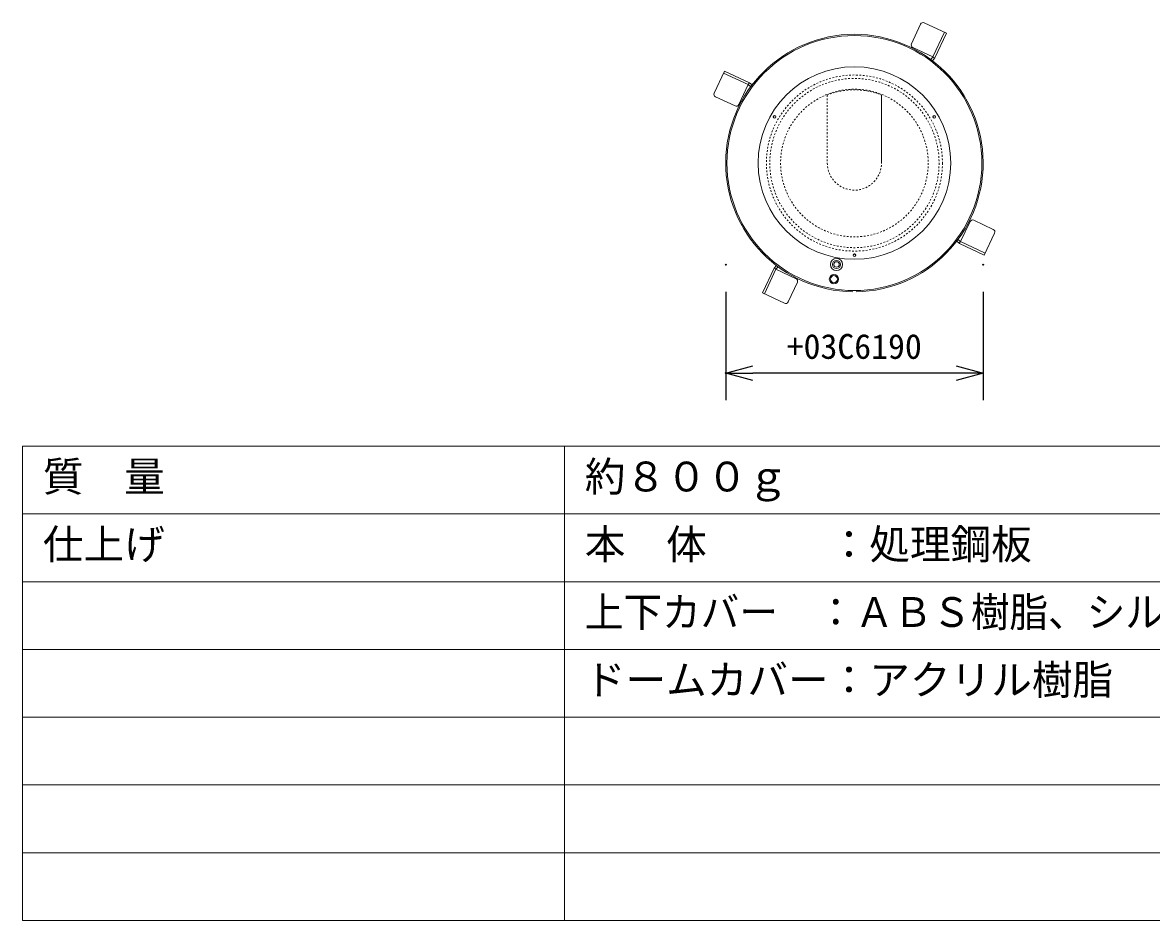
# Model space of a CAD drawing. Units: millimetres, scale not verified. Extents: x -63 to 62, y -56 to 57.
# Drawn here: x -62.5 to 20.8, y -56.5 to 9.8 of the extents above; entities that cross this region are included whole.
import ezdxf
from ezdxf.enums import TextEntityAlignment as Align

# ---------------------------------------------------------------- set-up
doc = ezdxf.new("R2010")
doc.units = ezdxf.units.MM
doc.header["$LTSCALE"] = 0.125
doc.header["$PDMODE"] = 32
doc.header["$PDSIZE"] = 0.0625
doc.linetypes.add('USER2', pattern=[4, 1, -1, 1, -1])
for name, color, linetype in [('0-0_0', 7, 'Continuous'), ('0-1_DEFPOINTS', 7, 'Continuous'), ('0-3_MOJI1', 7, 'Continuous'), ('0-6_SUNPO', 7, 'Continuous')]:
    doc.layers.add(name, color=color, linetype=linetype)
doc.layers.add('0-2_WAKU', color=1, linetype='Continuous', lineweight=18)
doc.layers.add('0-4_GAIKEI', color=1, linetype='Continuous', lineweight=18)
doc.styles.add('ＭＳ ゴシック', font='')
doc.styles.get('ＭＳ ゴシック').set_extended_font_data('MS Gothic')

# ---------------------------------------------------------------- blocks, each defined once
blk = doc.blocks.new('_OPEN30')
at = {"layer": '0-0_0'}
blk.add_line((0, 0), (-1, 0), dxfattribs=at)
blk.add_lwpolyline([(-1, 0.26795), (0, 0), (-1, -0.26795)], dxfattribs=at)
blk = doc.blocks.new('D4')
at = {"layer": '0-1_DEFPOINTS'}
for p in [(-8.7675, -16.0473), (10.2325, -16.0473), (-8.7675, -24.0473)]:
    blk.add_point(p, dxfattribs=at)
at = {"layer": '0-6_SUNPO'}
for p, q in [((-8.7675, -18.0473), (-8.7675, -26.0473)), ((10.2325, -18.0473), (10.2325, -26.0473)), ((8.2325, -24.0473), (-6.7675, -24.0473))]:
    blk.add_line(p, q, dxfattribs=at)
at = {"layer": '0-6_SUNPO', "xscale": 2, "yscale": 2, "rotation": 180}
blk.add_blockref('_OPEN30', (-8.7675, -24.0473), dxfattribs=at)
at = {"layer": '0-6_SUNPO', "xscale": 2, "yscale": 2}
blk.add_blockref('_OPEN30', (10.2325, -24.0473), dxfattribs=at)
at = {"layer": '0-6_SUNPO', "style": 'ＭＳ ゴシック'}
blk.add_text('+03C6190', height=1.833, dxfattribs=at).set_placement((-4.2675, -23.5473), align=Align.BOTTOM_LEFT)

msp = doc.modelspace()

# ---------------------------------------------------------------- linework, layer by layer
at = {"layer": '0-2_WAKU', "color": 4}
for p, q in [((62.4968, -21.4679), (-62.5032, -21.4679)), ((-62.5032, -21.4679), (-62.5032, -56.4679)), ((-22.5032, -56.4679), (-22.5032, -21.4679)), ((-62.5032, -56.4679), (62.4968, -56.4679))]:
    msp.add_line(p, q, dxfattribs=at)
at = {"layer": '0-2_WAKU'}
for p, q in [((-62.5032, -26.4679), (62.4968, -26.4679)), ((-62.5032, -31.4679), (62.4968, -31.4679)), ((-62.5032, -36.4679), (62.4968, -36.4679)), ((-62.5032, -41.4679), (62.4968, -41.4679)), ((-62.5032, -46.4679), (62.4968, -46.4679)), ((-62.5032, -51.4679), (62.4968, -51.4679))]:
    msp.add_line(p, q, dxfattribs=at)
at = {"layer": '0-4_GAIKEI'}
for p, q in [((3.7815, 9.6805), (3.1057, 8.2296)), ((5.6797, 9.0171), (4.0474, 9.7774)), ((4.6898, 7.271), (5.5346, 9.0847)), ((4.826, 7.1844), (5.6797, 9.0171)), ((3.2026, 7.9637), (4.6898, 7.271)), ((4.6898, 7.271), (4.5292, 7.0794)), ((4.826, 7.1844), (4.6549, 6.9803)), ((4.8125, 7.1682), (4.6898, 7.271)), ((-11.4535, 4.5829), (-10.6931, 6.2151)), ((-8.9471, 5.225), (-10.7607, 6.07)), ((-8.8604, 5.3612), (-10.6931, 6.2151)), ((-9.64, 3.7379), (-8.9471, 5.225)), ((-8.8443, 5.3477), (-8.9471, 5.225)), ((-8.9471, 5.225), (-8.7555, 5.0643)), ((-8.8604, 5.3612), (-8.6563, 5.1901)), ((-11.3567, 4.317), (-9.9059, 3.6411)), ((7.4314, -4.8865), (6.734, -6.3715)), ((9.1463, -5.4709), (7.6976, -4.7904)), ((9.2424, -5.737), (8.4769, -7.3669)), ((6.6469, -6.5074), (6.4434, -6.3357)), ((6.483, -6.2811), (6.5429, -6.2102)), ((6.734, -6.3715), (6.5377, -6.2058)), ((6.6308, -6.4938), (6.734, -6.3715)), ((6.6469, -6.5074), (8.4769, -7.3669)), ((6.734, -6.3715), (8.5449, -7.222)), ((-7.0379, -8.3252), (-7.8923, -10.1576)), ((-7.0379, -8.3252), (-6.8659, -8.1203)), ((-7.0243, -8.3091), (-6.9017, -8.412)), ((-6.9017, -8.412), (-6.7409, -8.2204)), ((-6.9017, -8.412), (-7.7472, -10.2252)), ((-5.4148, -9.1053), (-6.9017, -8.412)), ((-5.9945, -10.8218), (-5.318, -9.3712)), ((-6.2604, -10.9186), (-7.8923, -10.1576)), ((-1.2306, -10.0689), (-1.2306, -10.0698))]:
    msp.add_line(p, q, dxfattribs=at)
at = {"layer": '0-4_GAIKEI', "linetype": 'USER2'}
for p, q in [((-3.1063, 4.4472), (-3.1063, -0.5706)), ((0.8952, 4.4472), (0.8952, -0.5706)), ((0.8952, -0.5706), (0.8952, 4.4472))]:
    msp.add_line(p, q, dxfattribs=at)
at = {"layer": '0-4_GAIKEI'}
for centre, radius in [((-1.1056, -0.5706), 9.4087), ((-6.9967, 2.8306), 0.1), ((-6.9967, 2.8306), 0.09), ((4.7856, 2.8306), 0.1), ((4.7856, 2.8306), 0.09), ((-1.1056, -7.3731), 0.1), ((-1.1056, -7.3731), 0.09), ((-2.4258, -8.0579), 0.4502), ((-2.4258, -8.0579), 0.3001), ((-2.4258, -8.0579), 0.2001), ((-2.6169, -9.1416), 0.3401), ((-2.6169, -9.1416), 0.2601)]:
    msp.add_circle(centre, radius, dxfattribs=at)
at = {"layer": '0-4_GAIKEI', "color": 7}
msp.add_circle((-1.1056, -0.5706), 7.1047, dxfattribs=at)
at = {"layer": '0-4_GAIKEI', "linetype": 'USER2'}
for radius in [6.5024, 6.2515, 5.452]:
    msp.add_circle((-1.1056, -0.5706), radius, dxfattribs=at)
at = {"layer": '0-4_GAIKEI'}
for centre, start, end in [((3.9629, 9.596), 65.02526, 155.02526), ((3.2871, 8.1451), 155.02526, 245.02526), ((-11.2722, 4.4984), 155.01765, 245.01765), ((-9.8214, 3.8224), 245.01765, 335.01765), ((7.6125, -4.9715), 64.84197, 154.84197), ((9.0613, -5.652), 334.84197, 64.84197), ((-5.4994, -9.2866), 335, 65), ((-6.1758, -10.7373), 245, 335)]:
    msp.add_arc(centre, 0.2001, start, end, dxfattribs=at)
at = {"layer": '0-4_GAIKEI', "color": 7}
msp.add_arc((-1.1056, -0.5706), 9.5, 270.75419, 269.24581, dxfattribs=at)
at = {"layer": '0-4_GAIKEI', "linetype": 'USER2'}
for radius, start, end in [(5.402, 68.26154, 111.73846), (2.0007, 180, 0)]:
    msp.add_arc((-1.1056, -0.5706), radius, start, end, dxfattribs=at)

# ---------------------------------------------------------------- block references
at = {"layer": '0-6_SUNPO'}
msp.add_blockref('D4', (-1.8381, 7.9757), dxfattribs=at)

# ---------------------------------------------------------------- texts
at = {"layer": '0-3_MOJI1', "style": 'ＭＳ ゴシック'}
for s, p in [('質\u3000量', (-61.0032, -25.4679)), ('約８００ｇ', (-21.0032, -25.4679)), ('仕上げ', (-61.0032, -30.4679)), ('本\u3000体\u3000\u3000\u3000：処理鋼板', (-21.0032, -30.4679)), ('ドームカバー：アクリル樹脂', (-21.0032, -40.4679))]:
    msp.add_text(s, height=2.199, dxfattribs=at).set_placement(p, align=Align.BOTTOM_LEFT)
at = {"layer": '0-3_MOJI1', "style": 'ＭＳ ゴシック', "width": 0.95}
msp.add_text('上下カバー\u3000：ＡＢＳ樹脂、シルバーメタリック塗装', height=2.199, dxfattribs=at).set_placement((-21.0032, -35.4679), align=Align.BOTTOM_LEFT)

doc.saveas('drawing.dxf')
